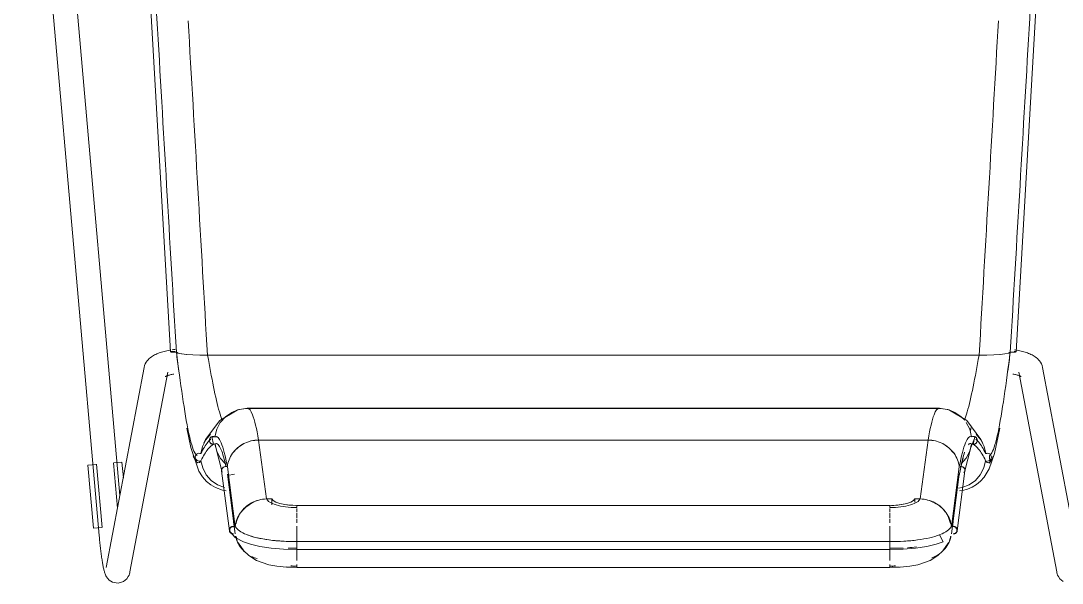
# Model space of a CAD drawing. Header units: millimetres. Extents: x 155927 to 317870, y -36033 to 97293.
# Drawn here: x 169463 to 169980, y 11464 to 11743 of the extents above; entities that cross this region are included whole.
import ezdxf

# ---------------------------------------------------------------- set-up
doc = ezdxf.new("R2010")
doc.units = ezdxf.units.MM
doc.header["$MEASUREMENT"] = 0
doc.layers.add('I-FURN', color=8, linetype='CONTINUOUS', lineweight=9)

msp = doc.modelspace()

# ---------------------------------------------------------------- linework, layer by layer
at = {"layer": 'I-FURN'}
for p, q in [((169462.81, 11930.71), (169501.76, 11487.39)), ((169512.06, 11507.26), (169474.76, 11931.76)), ((169517.96, 11910.59), (169537.24, 11578.68)), ((169976.76, 11910.59), (169957.48, 11578.68)), ((169532.16, 11578.32), (169532.76, 11578.51)), ((169532.76, 11578.51), (169533.38, 11578.69)), ((169533.38, 11578.69), (169534.01, 11578.87)), ((169534.01, 11578.87), (169534.65, 11579.03)), ((169534.65, 11579.03), (169535.31, 11579.18)), ((169535.31, 11579.18), (169535.97, 11579.32)), ((169535.97, 11579.32), (169536.65, 11579.46)), ((169536.65, 11579.46), (169537.35, 11579.58)), ((169537.24, 11578.68), (169537.3, 11578.73)), ((169537.31, 11578.62), (169537.24, 11578.68)), ((169537.31, 11578.73), (169537.25, 11578.68)), ((169537.25, 11578.68), (169537.32, 11578.62)), ((169537.3, 11578.73), (169537.49, 11578.78)), ((169537.49, 11578.78), (169537.31, 11578.73)), ((169537.51, 11578.57), (169537.31, 11578.62)), ((169537.32, 11578.62), (169537.51, 11578.57)), ((169537.78, 11578.82), (169537.49, 11578.78)), ((169537.49, 11578.78), (169537.78, 11578.82)), ((169537.51, 11578.57), (169537.81, 11578.53)), ((169537.81, 11578.53), (169537.51, 11578.57)), ((169538.16, 11578.86), (169537.78, 11578.82)), ((169537.78, 11578.82), (169538.16, 11578.86)), ((169537.81, 11578.53), (169538.19, 11578.5)), ((169538.19, 11578.5), (169537.81, 11578.53)), ((169538.05, 11579.7), (169538.77, 11579.81)), ((169538.61, 11578.88), (169538.16, 11578.86)), ((169538.16, 11578.86), (169538.61, 11578.88)), ((169538.19, 11578.5), (169538.65, 11578.47)), ((169538.65, 11578.47), (169538.19, 11578.5)), ((169539.1, 11578.89), (169538.61, 11578.88)), ((169538.61, 11578.88), (169539.1, 11578.89)), ((169538.65, 11578.47), (169539.14, 11578.47)), ((169539.14, 11578.47), (169538.65, 11578.47)), ((169538.77, 11579.81), (169539.49, 11579.91)), ((169539.6, 11578.89), (169539.1, 11578.89)), ((169539.1, 11578.89), (169539.6, 11578.89)), ((169539.14, 11578.47), (169539.64, 11578.47)), ((169539.64, 11578.47), (169539.14, 11578.47)), ((169539.64, 11578.47), (169540.11, 11578.49)), ((169540.11, 11578.49), (169539.64, 11578.47)), ((169541.01, 11578.09), (169540.11, 11578.49)), ((169540.11, 11578.49), (169541.01, 11578.09)), ((169954.61, 11578.49), (169953.71, 11578.09)), ((169953.71, 11578.09), (169954.61, 11578.49)), ((169954.61, 11578.49), (169955.08, 11578.47)), ((169955.08, 11578.47), (169954.61, 11578.49)), ((169955.08, 11578.47), (169955.58, 11578.47)), ((169955.58, 11578.47), (169955.08, 11578.47)), ((169955.58, 11578.47), (169956.07, 11578.47)), ((169956.07, 11578.47), (169955.58, 11578.47)), ((169956.07, 11578.47), (169956.52, 11578.5)), ((169956.53, 11578.5), (169956.07, 11578.47)), ((169956.52, 11578.5), (169956.91, 11578.53)), ((169956.91, 11578.53), (169956.53, 11578.5)), ((169956.94, 11578.82), (169956.56, 11578.86)), ((169956.56, 11578.86), (169956.94, 11578.82)), ((169957.37, 11579.58), (169956.67, 11579.7)), ((169956.91, 11578.53), (169957.21, 11578.57)), ((169957.21, 11578.57), (169956.91, 11578.53)), ((169957.23, 11578.78), (169956.94, 11578.82)), ((169956.94, 11578.82), (169957.23, 11578.78)), ((169958.06, 11579.46), (169957.37, 11579.58)), ((169957.47, 11578.68), (169957.41, 11578.73)), ((169957.42, 11578.73), (169957.48, 11578.68)), ((169958.75, 11579.32), (169958.06, 11579.46)), ((169959.41, 11579.18), (169958.75, 11579.32)), ((169960.07, 11579.03), (169959.41, 11579.18)), ((169960.71, 11578.87), (169960.07, 11579.03)), ((169961.34, 11578.69), (169960.71, 11578.87)), ((169961.96, 11578.51), (169961.34, 11578.69)), ((169962.56, 11578.32), (169961.96, 11578.51)), ((169524.67, 11572.71), (169525.11, 11573.5)), ((169525.11, 11573.5), (169525.59, 11574.19)), ((169525.59, 11574.19), (169526.1, 11574.79)), ((169526.1, 11574.79), (169526.63, 11575.31)), ((169526.63, 11575.31), (169527.16, 11575.76)), ((169527.16, 11575.76), (169527.69, 11576.16)), ((169527.69, 11576.16), (169528.22, 11576.52)), ((169528.22, 11576.52), (169528.76, 11576.84)), ((169528.76, 11576.84), (169529.3, 11577.13)), ((169529.3, 11577.13), (169529.85, 11577.4)), ((169529.85, 11577.4), (169530.41, 11577.66)), ((169530.41, 11577.66), (169530.98, 11577.89)), ((169530.98, 11577.89), (169531.56, 11578.11)), ((169531.56, 11578.11), (169532.16, 11578.32)), ((169542.75, 11577.72), (169541.01, 11578.09)), ((169541.01, 11578.09), (169542.76, 11577.72)), ((169545.22, 11577.41), (169542.76, 11577.72)), ((169542.76, 11577.72), (169545.25, 11577.41)), ((169548.31, 11577.17), (169545.25, 11577.41)), ((169545.25, 11577.41), (169548.36, 11577.17)), ((169551.83, 11577.02), (169548.35, 11577.17)), ((169548.36, 11577.17), (169551.89, 11577.02)), ((169555.58, 11576.96), (169551.89, 11577.02)), ((169551.89, 11577.02), (169555.66, 11576.96)), ((169939.06, 11576.96), (169555.58, 11576.96)), ((169555.95, 11576.96), (169939.06, 11576.96)), ((169939.06, 11576.96), (169942.83, 11577.02)), ((169942.83, 11577.02), (169939.14, 11576.96)), ((169942.83, 11577.02), (169946.36, 11577.17)), ((169946.37, 11577.17), (169942.89, 11577.02)), ((169946.36, 11577.17), (169949.47, 11577.41)), ((169949.47, 11577.41), (169946.41, 11577.17)), ((169949.47, 11577.41), (169951.96, 11577.72)), ((169951.96, 11577.72), (169949.5, 11577.41)), ((169951.96, 11577.72), (169953.71, 11578.09)), ((169953.71, 11578.09), (169951.97, 11577.72)), ((169963.16, 11578.11), (169962.56, 11578.32)), ((169963.74, 11577.89), (169963.16, 11578.11)), ((169964.31, 11577.66), (169963.74, 11577.89)), ((169964.87, 11577.4), (169964.31, 11577.66)), ((169965.42, 11577.13), (169964.87, 11577.4)), ((169965.95, 11576.84), (169965.42, 11577.13)), ((169966.5, 11576.52), (169965.95, 11576.84)), ((169967.03, 11576.16), (169966.5, 11576.52)), ((169967.56, 11575.76), (169967.03, 11576.16)), ((169968.09, 11575.31), (169967.56, 11575.76)), ((169968.62, 11574.79), (169968.09, 11575.31)), ((169969.13, 11574.19), (169968.62, 11574.79)), ((169969.61, 11573.5), (169969.13, 11574.19)), ((169970.05, 11572.71), (169969.61, 11573.5)), ((169524.05, 11570.83), (169505.24, 11471.54)), ((169517.03, 11469.3), (169535.84, 11568.6)), ((169524.05, 11570.83), (169524.31, 11571.82)), ((169524.31, 11571.82), (169524.67, 11572.71)), ((169958.88, 11568.6), (169977.69, 11469.3)), ((169970.41, 11571.82), (169970.05, 11572.71)), ((169970.67, 11570.83), (169970.41, 11571.82)), ((169989.48, 11471.54), (169970.67, 11570.83)), ((169534.62, 11566.37), (169534.65, 11566.38)), ((169534.65, 11566.38), (169534.72, 11566.42)), ((169534.72, 11566.42), (169534.81, 11566.47)), ((169534.81, 11566.47), (169534.96, 11566.55)), ((169534.96, 11566.55), (169535.15, 11566.63)), ((169535.15, 11566.63), (169535.39, 11566.73)), ((169535.39, 11566.73), (169535.65, 11566.83)), ((169535.65, 11566.83), (169535.96, 11566.94)), ((169535.96, 11566.94), (169536.29, 11567.04)), ((169536.29, 11567.04), (169536.66, 11567.15)), ((169536.66, 11567.15), (169537.05, 11567.26)), ((169537.05, 11567.26), (169537.47, 11567.37)), ((169537.47, 11567.37), (169537.92, 11567.47)), ((169537.92, 11567.47), (169538.39, 11567.57)), ((169538.39, 11567.57), (169538.88, 11567.67)), ((169956.33, 11567.57), (169955.84, 11567.67)), ((169956.8, 11567.47), (169956.33, 11567.57)), ((169957.24, 11567.37), (169956.8, 11567.47)), ((169957.67, 11567.26), (169957.24, 11567.37)), ((169958.06, 11567.15), (169957.67, 11567.26)), ((169958.43, 11567.04), (169958.06, 11567.15)), ((169958.76, 11566.94), (169958.43, 11567.04)), ((169959.07, 11566.83), (169958.76, 11566.94)), ((169959.33, 11566.73), (169959.07, 11566.83)), ((169959.57, 11566.63), (169959.33, 11566.73)), ((169959.76, 11566.55), (169959.57, 11566.63)), ((169959.91, 11566.47), (169959.76, 11566.55)), ((169960, 11566.42), (169959.91, 11566.47)), ((169960.07, 11566.38), (169960, 11566.42)), ((169960.1, 11566.37), (169960.07, 11566.38)), ((169570.32, 11549.74), (169561.66, 11544.63)), ((169567.61, 11548.62), (169564.47, 11546.45)), ((169564.47, 11546.44), (169567.61, 11548.61)), ((169570.47, 11549.81), (169567.29, 11548.44)), ((169567.61, 11548.61), (169571.18, 11549.98)), ((169571.18, 11549.98), (169567.61, 11548.62)), ((169575.51, 11550.61), (169570.47, 11549.81)), ((169574.97, 11550.46), (169571.18, 11549.98)), ((169571.18, 11549.98), (169574.97, 11550.45)), ((169574.97, 11550.46), (169919.75, 11550.46)), ((169919.75, 11550.46), (169574.97, 11550.46)), ((169614.41, 11550.61), (169575.5, 11550.61)), ((169919.21, 11550.61), (169614.41, 11550.61)), ((169919.21, 11550.61), (169924.25, 11549.81)), ((169923.54, 11549.98), (169919.75, 11550.46)), ((169919.75, 11550.45), (169923.54, 11549.98)), ((169923.54, 11549.98), (169927.11, 11548.61)), ((169927.11, 11548.62), (169923.54, 11549.98)), ((169924.25, 11549.81), (169927.43, 11548.44)), ((169924.4, 11549.74), (169933.05, 11544.63)), ((169930.25, 11546.45), (169927.11, 11548.62)), ((169927.11, 11548.61), (169930.25, 11546.44)), ((169561.66, 11544.63), (169554.68, 11535.09)), ((169561.96, 11543.58), (169560.21, 11540.18)), ((169560.21, 11540.18), (169561.97, 11543.57)), ((169564.47, 11546.45), (169561.96, 11543.58)), ((169561.97, 11543.57), (169564.47, 11546.44)), ((169931.94, 11544.68), (169930.25, 11546.45)), ((169930.25, 11546.44), (169931.94, 11544.67)), ((169932.75, 11543.57), (169934.5, 11540.18)), ((169934.51, 11540.18), (169932.76, 11543.58)), ((169933.05, 11544.63), (169940.04, 11535.09)), ((169545.35, 11540.76), (169547.25, 11531.1)), ((169554.74, 11535.01), (169557.13, 11537.85)), ((169557.13, 11537.85), (169555.93, 11536.6)), ((169560.21, 11540.18), (169559.32, 11536.47)), ((169935.4, 11536.47), (169934.51, 11540.18)), ((169937.58, 11537.85), (169939.98, 11535.01)), ((169939.99, 11535.01), (169937.59, 11537.85)), ((169948.63, 11536.7), (169949.37, 11540.76)), ((169554.73, 11535.01), (169553.09, 11531.69)), ((169553.1, 11531.69), (169554.74, 11535.01)), ((169554.68, 11535.09), (169553.79, 11533.34)), ((169555.56, 11536.15), (169554.73, 11535.01)), ((169556.54, 11535.2), (169556.47, 11534.71)), ((169556.47, 11534.71), (169556.54, 11534.22)), ((169556.48, 11534.71), (169556.54, 11535.2)), ((169556.54, 11534.22), (169556.48, 11534.71)), ((169556.54, 11535.2), (169556.73, 11535.66)), ((169556.73, 11535.66), (169556.54, 11535.2)), ((169556.73, 11533.76), (169556.54, 11534.22)), ((169556.54, 11534.22), (169556.73, 11533.76)), ((169556.73, 11535.66), (169557.03, 11536.07)), ((169557.02, 11536.07), (169556.73, 11535.66)), ((169557.03, 11533.36), (169556.73, 11533.76)), ((169556.73, 11533.76), (169557.02, 11533.36)), ((169557.41, 11536.38), (169557.02, 11536.07)), ((169557.02, 11533.36), (169557.41, 11533.04)), ((169557.03, 11536.07), (169557.41, 11536.38)), ((169557.41, 11533.05), (169557.03, 11533.36)), ((169557.41, 11536.38), (169557.86, 11536.58)), ((169557.86, 11536.58), (169557.41, 11536.38)), ((169557.86, 11532.84), (169557.41, 11533.05)), ((169557.41, 11533.04), (169557.86, 11532.84)), ((169560.38, 11536.48), (169557.5, 11536.43)), ((169557.8, 11536.57), (169558.64, 11532.68)), ((169558.35, 11536.67), (169557.86, 11536.58)), ((169557.86, 11536.58), (169558.35, 11536.66)), ((169558.35, 11532.76), (169557.86, 11532.84)), ((169557.86, 11532.84), (169558.35, 11532.76)), ((169558.85, 11536.63), (169558.35, 11536.67)), ((169558.35, 11536.66), (169558.85, 11536.63)), ((169558.85, 11532.8), (169558.35, 11532.76)), ((169558.35, 11532.76), (169558.85, 11532.8)), ((169558.85, 11536.63), (169559.32, 11536.46)), ((169559.32, 11536.47), (169558.85, 11536.63)), ((169559.32, 11532.96), (169558.85, 11532.8)), ((169558.85, 11532.8), (169559.32, 11532.96)), ((169559.32, 11532.96), (169560.21, 11529.25)), ((169559.67, 11531.11), (169559.35, 11532.98)), ((169573.69, 11533.06), (169570.57, 11530.99)), ((169577.23, 11534.38), (169573.69, 11533.06)), ((169581, 11534.86), (169577.23, 11534.38)), ((169584.86, 11505.58), (169581, 11534.86)), ((169581, 11534.86), (169913.72, 11534.86)), ((169913.72, 11534.86), (169581, 11534.86)), ((169913.72, 11534.86), (169909.86, 11505.58)), ((169917.49, 11534.38), (169913.72, 11534.86)), ((169921.03, 11533.06), (169917.49, 11534.38)), ((169924.14, 11530.99), (169921.03, 11533.06)), ((169934.51, 11529.25), (169935.4, 11532.96)), ((169935.05, 11531.11), (169937.22, 11536.43)), ((169935.4, 11536.46), (169935.87, 11536.63)), ((169935.87, 11536.63), (169935.4, 11536.47)), ((169935.87, 11532.8), (169935.4, 11532.96)), ((169935.4, 11532.96), (169935.87, 11532.8)), ((169936.37, 11536.67), (169935.87, 11536.63)), ((169935.87, 11536.63), (169936.37, 11536.66)), ((169936.37, 11532.76), (169935.87, 11532.8)), ((169935.87, 11532.8), (169936.37, 11532.76)), ((169936.08, 11532.68), (169936.92, 11536.57)), ((169936.86, 11536.58), (169936.37, 11536.67)), ((169936.37, 11536.66), (169936.86, 11536.58)), ((169936.86, 11532.84), (169936.37, 11532.76)), ((169936.37, 11532.76), (169936.86, 11532.84)), ((169936.86, 11536.58), (169937.31, 11536.38)), ((169937.31, 11536.38), (169936.86, 11536.58)), ((169937.31, 11533.05), (169936.86, 11532.84)), ((169936.86, 11532.84), (169937.31, 11533.04)), ((169937.31, 11536.38), (169937.69, 11536.07)), ((169937.7, 11536.07), (169937.31, 11536.38)), ((169937.69, 11533.36), (169937.31, 11533.05)), ((169937.31, 11533.04), (169937.7, 11533.36)), ((169937.69, 11536.07), (169937.99, 11535.66)), ((169937.99, 11533.76), (169937.69, 11533.36)), ((169937.99, 11535.66), (169937.7, 11536.07)), ((169937.7, 11533.36), (169937.99, 11533.76)), ((169937.99, 11535.66), (169938.17, 11535.2)), ((169938.18, 11535.2), (169937.99, 11535.66)), ((169938.17, 11534.22), (169937.99, 11533.76)), ((169937.99, 11533.76), (169938.18, 11534.22)), ((169938.17, 11535.2), (169938.24, 11534.71)), ((169938.24, 11534.71), (169938.17, 11534.22)), ((169938.25, 11534.71), (169938.18, 11535.2)), ((169938.18, 11534.22), (169938.25, 11534.71)), ((169939.98, 11535.01), (169941.62, 11531.69)), ((169941.63, 11531.69), (169939.99, 11535.01)), ((169940.04, 11535.09), (169940.93, 11533.34)), ((169946.74, 11528.18), (169948.63, 11536.7)), ((169547.25, 11531.1), (169551.24, 11519.38)), ((169549.48, 11526.29), (169549.54, 11526.78)), ((169549.54, 11526.78), (169549.48, 11526.29)), ((169549.54, 11526.78), (169549.73, 11527.24)), ((169549.72, 11527.24), (169549.54, 11526.78)), ((169550.01, 11527.64), (169549.72, 11527.24)), ((169549.73, 11527.24), (169550.01, 11527.64)), ((169550.01, 11527.64), (169550.39, 11527.96)), ((169550.39, 11527.96), (169550.01, 11527.64)), ((169550.39, 11527.96), (169550.84, 11528.17)), ((169550.84, 11528.17), (169550.39, 11527.96)), ((169550.84, 11528.17), (169551.33, 11528.26)), ((169551.33, 11528.26), (169550.84, 11528.17)), ((169551.33, 11528.26), (169551.83, 11528.23)), ((169551.83, 11528.23), (169551.33, 11528.26)), ((169551.83, 11528.23), (169552.31, 11528.08)), ((169552.31, 11528.08), (169551.83, 11528.23)), ((169552.31, 11528.08), (169553.1, 11531.69)), ((169553.09, 11531.69), (169552.31, 11528.08)), ((169562.64, 11519.5), (169559.67, 11531.11)), ((169560.21, 11529.25), (169561.96, 11525.85)), ((169570.57, 11530.99), (169568.09, 11528.25)), ((169926.63, 11528.25), (169924.14, 11530.99)), ((169932.08, 11519.5), (169935.05, 11531.11)), ((169932.76, 11525.85), (169934.51, 11529.25)), ((169941.62, 11531.69), (169942.41, 11528.08)), ((169942.41, 11528.08), (169941.63, 11531.69)), ((169942.41, 11528.08), (169942.89, 11528.23)), ((169942.89, 11528.23), (169942.41, 11528.08)), ((169942.89, 11528.23), (169943.39, 11528.26)), ((169943.39, 11528.26), (169942.89, 11528.23)), ((169943.39, 11528.26), (169943.88, 11528.17)), ((169943.88, 11528.17), (169943.39, 11528.26)), ((169943.88, 11528.17), (169944.33, 11527.96)), ((169944.33, 11527.96), (169943.88, 11528.17)), ((169944.07, 11520.55), (169946.74, 11528.18)), ((169944.44, 11523.35), (169944.24, 11527.19)), ((169944.33, 11527.96), (169944.7, 11527.64)), ((169944.71, 11527.64), (169944.33, 11527.96)), ((169944.7, 11527.64), (169944.99, 11527.24)), ((169945, 11527.24), (169944.71, 11527.64)), ((169944.99, 11527.24), (169945.18, 11526.78)), ((169945.18, 11526.78), (169945, 11527.24)), ((169945.18, 11526.78), (169945.23, 11526.29)), ((169945.24, 11526.29), (169945.18, 11526.78)), ((169496.18, 11522.41), (169498.23, 11522.59)), ((169498.94, 11491), (169496.18, 11522.41)), ((169498.23, 11522.59), (169500.29, 11522.77)), ((169503.18, 11491.37), (169500.42, 11522.78)), ((169508.86, 11523.52), (169510.85, 11500.92)), ((169508.99, 11523.53), (169511.05, 11523.71)), ((169511.05, 11523.71), (169513.09, 11523.89)), ((169513.79, 11516), (169513.09, 11523.89)), ((169549.56, 11525.81), (169549.48, 11526.29)), ((169549.48, 11526.29), (169549.55, 11525.81)), ((169549.55, 11525.81), (169549.75, 11525.35)), ((169549.75, 11525.36), (169549.56, 11525.81)), ((169550.05, 11524.96), (169549.75, 11525.36)), ((169549.75, 11525.35), (169550.05, 11524.96)), ((169550.44, 11524.65), (169550.05, 11524.96)), ((169550.05, 11524.96), (169550.44, 11524.65)), ((169550.9, 11524.46), (169550.44, 11524.65)), ((169550.44, 11524.65), (169550.89, 11524.46)), ((169550.89, 11524.46), (169551.39, 11524.38)), ((169551.39, 11524.38), (169550.9, 11524.46)), ((169551.89, 11524.43), (169551.39, 11524.38)), ((169551.39, 11524.38), (169551.89, 11524.42)), ((169552.36, 11524.59), (169551.89, 11524.43)), ((169551.89, 11524.42), (169552.36, 11524.59)), ((169552.36, 11524.59), (169553.26, 11520.96)), ((169561.96, 11525.85), (169564.47, 11522.98)), ((169564, 11521.6), (169563.55, 11521.4)), ((169564.49, 11521.67), (169564, 11521.6)), ((169564.99, 11521.64), (169564.49, 11521.67)), ((169930.49, 11523.44), (169929.12, 11517.15)), ((169930.23, 11521.67), (169929.73, 11521.64)), ((169930.72, 11521.6), (169930.23, 11521.67)), ((169930.25, 11522.98), (169932.76, 11525.85)), ((169931.25, 11525.88), (169930.49, 11523.44)), ((169931.17, 11521.4), (169930.72, 11521.6)), ((169941.46, 11520.96), (169942.36, 11524.59)), ((169942.83, 11524.43), (169942.36, 11524.59)), ((169942.36, 11524.59), (169942.83, 11524.42)), ((169943.27, 11523.67), (169944.44, 11523.35)), ((169943.82, 11524.46), (169943.33, 11524.38)), ((169943.33, 11524.38), (169943.83, 11524.46)), ((169944.28, 11524.65), (169943.82, 11524.46)), ((169943.83, 11524.46), (169944.28, 11524.65)), ((169944.67, 11524.96), (169944.28, 11524.65)), ((169944.28, 11524.65), (169944.67, 11524.96)), ((169944.97, 11525.36), (169944.67, 11524.96)), ((169944.67, 11524.96), (169944.97, 11525.35)), ((169945.16, 11525.81), (169944.97, 11525.36)), ((169944.97, 11525.35), (169945.17, 11525.81)), ((169945.23, 11526.29), (169945.16, 11525.81)), ((169945.17, 11525.81), (169945.24, 11526.29)), ((169551.24, 11519.38), (169553.06, 11516.56)), ((169553.06, 11516.56), (169555.05, 11514.32)), ((169553.26, 11520.96), (169555, 11517.64)), ((169555, 11517.64), (169557.48, 11514.81)), ((169557.48, 11514.81), (169555.01, 11517.64)), ((169562.68, 11520.28), (169562.61, 11519.81)), ((169562.61, 11519.81), (169562.68, 11519.34)), ((169562.63, 11519.58), (169566.48, 11489.8)), ((169562.87, 11520.72), (169562.68, 11520.28)), ((169562.68, 11519.34), (169562.87, 11518.9)), ((169563.16, 11521.1), (169562.87, 11520.72)), ((169563.55, 11521.4), (169563.16, 11521.1)), ((169569.3, 11491.78), (169565.46, 11521.48)), ((169565.48, 11517.93), (169569.32, 11488.24)), ((169565.6, 11517.15), (169569.09, 11517.84)), ((169925.4, 11488.24), (169929.24, 11517.93)), ((169925.42, 11491.78), (169929.26, 11521.48)), ((169928.24, 11489.8), (169932.09, 11519.58)), ((169931.56, 11521.1), (169931.17, 11521.4)), ((169931.85, 11520.72), (169931.56, 11521.1)), ((169931.56, 11518.51), (169931.85, 11518.9)), ((169932.04, 11520.28), (169931.85, 11520.72)), ((169931.85, 11518.9), (169932.04, 11519.34)), ((169932.11, 11519.81), (169932.04, 11520.28)), ((169932.04, 11519.34), (169932.11, 11519.81)), ((169937.24, 11514.81), (169939.72, 11517.64)), ((169939.72, 11517.64), (169941.46, 11520.96)), ((169939.83, 11514.47), (169941.57, 11516.43)), ((169941.57, 11516.43), (169944.07, 11520.55)), ((169555.05, 11514.32), (169557.22, 11512.54)), ((169557.22, 11512.54), (169559.49, 11511.2)), ((169557.48, 11514.81), (169560.57, 11512.64)), ((169559.49, 11511.2), (169563.09, 11509.9)), ((169560.57, 11512.64), (169564.08, 11511.24)), ((169930.63, 11511.25), (169928.89, 11510.87)), ((169928.9, 11510.87), (169930.64, 11511.24)), ((169930.64, 11511.24), (169934.15, 11512.64)), ((169933.29, 11510.38), (169935.65, 11511.41)), ((169934.15, 11512.64), (169937.24, 11514.81)), ((169935.65, 11511.41), (169937.85, 11512.79)), ((169937.85, 11512.79), (169939.83, 11514.47)), ((169563.09, 11509.9), (169564.86, 11509.67)), ((169929.36, 11509.58), (169930.78, 11509.73)), ((169930.78, 11509.73), (169933.29, 11510.38)), ((169587.58, 11505.65), (169584.86, 11505.58)), ((169587.58, 11505.65), (169587.58, 11502.64)), ((169588.22, 11504.79), (169587.58, 11505.65)), ((169587.58, 11505.63), (169587.58, 11502.64)), ((169589.57, 11504), (169588.22, 11504.79)), ((169591.55, 11503.33), (169589.57, 11504)), ((169594.05, 11502.82), (169591.55, 11503.33)), ((169596.9, 11502.5), (169594.05, 11502.82)), ((169599.93, 11502.39), (169596.9, 11502.5)), ((169894.79, 11502.39), (169599.93, 11502.39)), ((169599.93, 11502.33), (169894.79, 11502.33)), ((169897.82, 11502.5), (169894.79, 11502.39)), ((169900.67, 11502.82), (169897.82, 11502.5)), ((169903.17, 11503.33), (169900.67, 11502.82)), ((169905.15, 11504), (169903.17, 11503.33)), ((169906.5, 11504.79), (169905.15, 11504)), ((169907.14, 11505.65), (169906.5, 11504.79)), ((169907.14, 11503.98), (169907.14, 11505.65)), ((169909.86, 11505.58), (169907.14, 11505.65)), ((169907.14, 11503.98), (169907.14, 11505.63)), ((169599.93, 11499.2), (169599.93, 11500.8)), ((169599.93, 11499.15), (169599.93, 11499)), ((169599.93, 11496.02), (169599.93, 11498.48)), ((169894.79, 11500.8), (169894.79, 11499.2)), ((169894.79, 11499), (169894.79, 11499.15)), ((169894.79, 11498.48), (169894.79, 11496.02)), ((169500.99, 11491.17), (169498.94, 11491)), ((169503.05, 11491.36), (169500.99, 11491.17)), ((169569.17, 11489.43), (169568.55, 11494.21)), ((169599.93, 11493.65), (169599.93, 11495.49)), ((169599.93, 11488.47), (169599.93, 11492.03)), ((169894.79, 11495.49), (169894.79, 11493.65)), ((169894.79, 11492.03), (169894.79, 11488.47)), ((169925.85, 11491.77), (169926.17, 11494.21)), ((169501.77, 11487.23), (169501.76, 11487.39)), ((169501.84, 11486.48), (169501.77, 11487.23)), ((169501.91, 11485.73), (169501.84, 11486.48)), ((169501.98, 11484.98), (169501.91, 11485.73)), ((169569.39, 11486.4), (169566.84, 11489.3)), ((169573.5, 11484.22), (169569.39, 11486.4)), ((169575.26, 11487.76), (169578.7, 11486.66)), ((169578.7, 11486.66), (169583.13, 11485.69)), ((169583.13, 11485.69), (169587.15, 11485.1)), ((169599.93, 11488.27), (169599.93, 11484.46)), ((169599.93, 11484.46), (169599.93, 11488.27)), ((169894.79, 11484.46), (169894.79, 11488.27)), ((169894.79, 11488.27), (169894.79, 11484.46)), ((169921.21, 11484.22), (169919.46, 11487.76)), ((169502.06, 11484.24), (169501.98, 11484.98)), ((169502.13, 11483.5), (169502.06, 11484.24)), ((169502.21, 11482.76), (169502.13, 11483.5)), ((169502.29, 11482.04), (169502.21, 11482.76)), ((169502.37, 11481.32), (169502.29, 11482.04)), ((169502.45, 11480.61), (169502.37, 11481.32)), ((169502.54, 11479.91), (169502.45, 11480.61)), ((169570.96, 11483.61), (169570.86, 11483.81)), ((169573.64, 11479.71), (169570.96, 11483.61)), ((169576.96, 11483.05), (169573.5, 11484.22)), ((169581.65, 11481.95), (169576.96, 11483.05)), ((169587.27, 11481.11), (169581.65, 11481.95)), ((169587.15, 11485.1), (169593.71, 11484.57)), ((169593.39, 11480.62), (169587.27, 11481.11)), ((169599.93, 11480.53), (169593.39, 11480.62)), ((169593.71, 11484.57), (169599.93, 11484.49)), ((169894.79, 11484.49), (169599.93, 11484.49)), ((169599.93, 11480.53), (169599.93, 11484.48)), ((169599.93, 11484.48), (169599.93, 11484.38)), ((169599.93, 11484.38), (169599.93, 11484.16)), ((169599.93, 11484.16), (169599.93, 11483.82)), ((169599.93, 11483.82), (169599.93, 11483.41)), ((169599.93, 11483.41), (169599.93, 11482.93)), ((169599.93, 11482.93), (169599.93, 11482.43)), ((169599.93, 11482.43), (169599.93, 11481.94)), ((169599.93, 11481.94), (169599.93, 11481.49)), ((169599.93, 11481.49), (169599.93, 11481.1)), ((169599.93, 11481.1), (169599.93, 11480.79)), ((169599.93, 11480.79), (169599.93, 11480.6)), ((169599.93, 11480.77), (169599.93, 11477.75)), ((169599.93, 11477.76), (169599.93, 11480.77)), ((169599.93, 11480.6), (169599.93, 11480.53)), ((169599.93, 11480.53), (169894.79, 11480.53)), ((169894.79, 11484.38), (169894.79, 11480.53)), ((169894.79, 11484.16), (169894.79, 11484.38)), ((169894.79, 11483.82), (169894.79, 11484.16)), ((169894.79, 11483.41), (169894.79, 11483.82)), ((169894.79, 11482.93), (169894.79, 11483.41)), ((169894.79, 11482.43), (169894.79, 11482.93)), ((169894.79, 11481.94), (169894.79, 11482.43)), ((169894.79, 11481.49), (169894.79, 11481.94)), ((169894.79, 11481.1), (169894.79, 11481.49)), ((169894.79, 11480.79), (169894.79, 11481.1)), ((169894.79, 11480.6), (169894.79, 11480.79)), ((169894.79, 11477.75), (169894.79, 11480.77)), ((169894.79, 11480.77), (169894.79, 11477.76)), ((169894.79, 11480.53), (169901.33, 11480.62)), ((169894.79, 11480.53), (169894.79, 11480.6)), ((169901.33, 11480.62), (169907.45, 11481.11)), ((169907.45, 11481.11), (169913.07, 11481.95)), ((169913.07, 11481.95), (169917.76, 11483.05)), ((169917.76, 11483.05), (169921.21, 11484.22)), ((169921.08, 11479.71), (169923.76, 11483.61)), ((169923.76, 11483.61), (169923.86, 11483.81)), ((169502.62, 11479.22), (169502.54, 11479.91)), ((169502.71, 11478.55), (169502.62, 11479.22)), ((169502.8, 11477.88), (169502.71, 11478.55)), ((169502.89, 11477.24), (169502.8, 11477.88)), ((169502.98, 11476.6), (169502.89, 11477.24)), ((169503.07, 11475.98), (169502.98, 11476.6)), ((169503.16, 11475.38), (169503.07, 11475.98)), ((169503.25, 11474.79), (169503.16, 11475.38)), ((169576.12, 11477.42), (169573.64, 11479.71)), ((169580, 11475.03), (169576.12, 11477.42)), ((169586.05, 11472.9), (169580, 11475.03)), ((169599.93, 11475.01), (169599.93, 11477.59)), ((169894.79, 11477.59), (169894.79, 11475.01)), ((169908.67, 11472.9), (169914.72, 11475.03)), ((169914.72, 11475.03), (169918.6, 11477.42)), ((169918.6, 11477.42), (169921.08, 11479.71)), ((169503.34, 11474.22), (169503.25, 11474.79)), ((169503.44, 11473.67), (169503.34, 11474.22)), ((169503.53, 11473.14), (169503.44, 11473.67)), ((169503.62, 11472.63), (169503.53, 11473.14)), ((169503.72, 11472.13), (169503.62, 11472.63)), ((169503.81, 11471.65), (169503.72, 11472.13)), ((169503.91, 11471.19), (169503.81, 11471.65)), ((169504.01, 11470.75), (169503.91, 11471.19)), ((169504.11, 11470.32), (169504.01, 11470.75)), ((169504.21, 11469.91), (169504.11, 11470.32)), ((169504.32, 11469.51), (169504.21, 11469.91)), ((169590.08, 11472.11), (169586.05, 11472.9)), ((169594.9, 11471.6), (169590.08, 11472.11)), ((169599.93, 11471.49), (169594.9, 11471.6)), ((169599.93, 11471.51), (169599.93, 11472.98)), ((169599.93, 11471.66), (169599.93, 11471.49)), ((169599.93, 11471.49), (169894.79, 11471.49)), ((169894.79, 11472.98), (169894.79, 11471.51)), ((169894.79, 11471.49), (169894.79, 11471.66)), ((169894.79, 11471.49), (169899.82, 11471.6)), ((169899.82, 11471.6), (169904.64, 11472.11)), ((169904.64, 11472.11), (169908.67, 11472.9)), ((169504.44, 11469.11), (169504.32, 11469.51)), ((169504.56, 11468.72), (169504.44, 11469.11)), ((169504.7, 11468.31), (169504.56, 11468.72)), ((169504.87, 11467.88), (169504.7, 11468.31)), ((169505.09, 11467.41), (169504.87, 11467.88)), ((169505.39, 11466.85), (169505.09, 11467.41)), ((169505.87, 11466.15), (169505.39, 11466.85)), ((169506.73, 11465.24), (169505.87, 11466.15)), ((169508.38, 11464.2), (169506.73, 11465.24)), ((169513.89, 11464.55), (169515.47, 11465.87)), ((169515.47, 11465.87), (169516.21, 11466.95)), ((169516.21, 11466.95), (169516.59, 11467.75)), ((169516.59, 11467.75), (169516.8, 11468.37)), ((169516.8, 11468.37), (169516.94, 11468.89)), ((169516.94, 11468.89), (169517.03, 11469.3)), ((169977.78, 11468.89), (169977.69, 11469.3)), ((169977.92, 11468.37), (169977.78, 11468.89)), ((169978.13, 11467.75), (169977.92, 11468.37)), ((169978.5, 11466.95), (169978.13, 11467.75)), ((169979.25, 11465.87), (169978.5, 11466.95)), ((169980.83, 11464.55), (169979.25, 11465.87)), ((169511.14, 11463.71), (169508.38, 11464.2)), ((169513.89, 11464.55), (169511.14, 11463.71))]:
    msp.add_line(p, q, dxfattribs=at)
for centre, major_axis, ratio, start_param, end_param in [((169581.13, 11519.79), (-15.78, 0), 0.955139, 4.720632, 5.68731), ((169913.59, 11519.79), (-15.78, 0), 0.955139, 3.737469, 4.704147), ((169581.13, 11519.79), (-15.78, 0), 0.955139, 5.687432, 5.928979), ((169913.59, 11519.79), (-15.78, 0), 0.955139, 3.495799, 3.737346), ((169564.58, 11519.81), (-1.96, 0), 0.955139, 4.501447, 6.790779), ((169581.13, 11519.79), (-15.78, 0), 0.955139, 5.929149, 6.170649), ((169913.59, 11519.79), (-15.78, 0), 0.955139, 3.254129, 3.495629), ((169930.14, 11519.81), (-1.96, 0), 0.955139, 2.379629, 4.923331), ((169599.93, 11487.24), (0, -15.75), 0.000004, 3.431839, 3.614078), ((169894.79, 11487.24), (0, -15.75), 0.000004, 2.669107, 2.851347), ((169599.93, 11475.77), (-12.4, 0), 0.287441, 1.332781, 1.570796), ((169894.79, 11475.77), (12.4, 0), 0.287441, 4.712389, 4.932602)]:
    msp.add_ellipse(centre, major_axis=major_axis, ratio=ratio, start_param=start_param, end_param=end_param, dxfattribs=at)
for points in [[(169540.11, 11578.49), (169536.89, 11633.72), (169530.45, 11744.32), (169524.01, 11855.08), (169520.79, 11910.49)], [(169954.61, 11578.49), (169957.83, 11633.72), (169964.27, 11744.32), (169970.71, 11855.08), (169973.93, 11910.49)], [(169555.58, 11576.96), (169552.39, 11632.32), (169549.19, 11687.74), (169545.99, 11743.2)], [(169948.72, 11743.2), (169945.53, 11687.74), (169942.33, 11632.32), (169939.14, 11576.96)], [(169540.13, 11578.48), (169540.51, 11575.42), (169540.9, 11572.32), (169541.29, 11569.27)], [(169954.59, 11578.48), (169954.2, 11575.35), (169953.8, 11572.19), (169953.41, 11569.08)], [(169575.5, 11550.61), (169575.33, 11550.61), (169575.15, 11550.56), (169574.97, 11550.45)], [(169919.75, 11550.45), (169919.57, 11550.56), (169919.39, 11550.61), (169919.21, 11550.61)], [(169935.01, 11540.93), (169934.96, 11540.46), (169934.9, 11539.99), (169934.84, 11539.53)], [(169559.32, 11536.46), (169560.34, 11537.01), (169562.39, 11535.05), (169564.43, 11526.98), (169565.46, 11521.48)], [(169935.4, 11536.46), (169934.38, 11537.01), (169932.33, 11535.05), (169930.29, 11526.98), (169929.26, 11521.48)], [(169935.4, 11532.96), (169934.86, 11533.25), (169934.31, 11533.11), (169933.77, 11532.54)], [(169931.85, 11528.77), (169931.2, 11526.88), (169930.55, 11524.09), (169929.89, 11521.06)], [(169584.86, 11505.58), (169583.57, 11505.54), (169581.07, 11505.18), (169577.47, 11503.77), (169574.32, 11501.58), (169571.79, 11498.74), (169570.03, 11495.4), (169569.45, 11493.02), (169569.3, 11491.78)], [(169599.93, 11501.27), (169596.15, 11501.32), (169588.75, 11502.29), (169585.37, 11504.46), (169585.11, 11505.57)], [(169591.56, 11503.28), (169593.6, 11502.73), (169596.32, 11502.45), (169599.1, 11502.36)], [(169909.61, 11505.57), (169909.48, 11505.01), (169908.54, 11503.91), (169905.21, 11502.52), (169900.42, 11501.56), (169896.68, 11501.29), (169894.79, 11501.27)], [(169895.62, 11502.34), (169898.4, 11502.4), (169900.95, 11502.76), (169903.16, 11503.28)], [(169925.42, 11491.78), (169925.27, 11493.02), (169924.69, 11495.4), (169922.93, 11498.74), (169920.4, 11501.58), (169917.25, 11503.77), (169913.65, 11505.18), (169911.15, 11505.54), (169909.86, 11505.58)], [(169569.76, 11493.3), (169570.07, 11494.68), (169570.58, 11496.05), (169571.27, 11497.31)], [(169923.44, 11497.29), (169924.13, 11496.03), (169924.54, 11494.67), (169924.87, 11493.29)], [(169568.54, 11491.96), (169568.71, 11491.97), (169568.88, 11491.97), (169569.03, 11491.94)], [(169599.93, 11484.46), (169597.59, 11484.42), (169592.94, 11484.49), (169586.08, 11485.12), (169579.94, 11486.23), (169574.87, 11487.76), (169571.17, 11489.66), (169569.86, 11491.06), (169569.5, 11491.79)], [(169925.22, 11491.79), (169924.86, 11491.06), (169923.55, 11489.66), (169921.09, 11488.39), (169919.63, 11487.82)], [(169570.39, 11484.9), (169570.14, 11485.53), (169569.98, 11486.18), (169569.84, 11486.84)], [(169924.95, 11486.91), (169924.79, 11486.22), (169924.59, 11485.55), (169924.34, 11484.89)], [(169599.93, 11481.06), (169598.5, 11481.04), (169597.08, 11481.04), (169595.67, 11481.08)], [(169901.39, 11481.17), (169899.2, 11481.06), (169897, 11481.02), (169894.79, 11481.06)], [(169907.94, 11481.74), (169906.53, 11481.56), (169905.08, 11481.39), (169903.6, 11481.28)], [(169577.55, 11476.97), (169578.44, 11476.54), (169579.36, 11476.14), (169580.32, 11475.9)], [(169599.93, 11471.58), (169598.22, 11471.58), (169596.55, 11471.65), (169594.96, 11471.8)], [(169899.39, 11471.77), (169897.92, 11471.64), (169896.36, 11471.58), (169894.79, 11471.58)]]:
    msp.add_open_spline(points, degree=3, dxfattribs=at)
for points, knots in [([(169540.11, 11578.49), (169541.13, 11570.94), (169543.16, 11555.72), (169546.21, 11537.29), (169548.65, 11528.99), (169550.07, 11527.39), (169550.48, 11527.19)], [0, 0, 0, 0, 0.25, 0.5, 0.75, 0.8499412, 0.8499412, 0.8499412, 0.8499412]), ([(169954.61, 11578.49), (169953.59, 11570.94), (169951.56, 11555.72), (169948.51, 11537.29), (169946.07, 11528.99), (169944.65, 11527.39), (169944.24, 11527.19)], [0, 0, 0, 0, 0.25, 0.5, 0.75, 0.8499411, 0.8499411, 0.8499411, 0.8499411]), ([(169562.96, 11544.69), (169562.47, 11545.83), (169561.01, 11550.08), (169558.58, 11560.79), (169556.63, 11571.57), (169555.66, 11576.96)], [0.375, 0.375, 0.375, 0.375, 0.5, 0.75, 1, 1, 1, 1]), ([(169939.06, 11576.96), (169938.09, 11571.57), (169936.14, 11560.79), (169933.74, 11550.21), (169932.31, 11546.02), (169931.85, 11544.91)], [0, 0, 0, 0, 0.25, 0.5, 0.6169966, 0.6169966, 0.6169966, 0.6169966]), ([(169581, 11534.86), (169580, 11540.59), (169578.17, 11548.23), (169576.33, 11550.61), (169575.51, 11550.61)], [0, 0, 0, 0, 0.5, 0.9107154, 0.9107154, 0.9107154, 0.9107154]), ([(169919.21, 11550.61), (169918.39, 11550.61), (169916.55, 11548.23), (169914.72, 11540.59), (169913.72, 11534.86)], [0.0892847, 0.0892847, 0.0892847, 0.0892847, 0.5, 1, 1, 1, 1]), ([(169552.31, 11528.08), (169553.48, 11530.48), (169555.1, 11533.14), (169556.73, 11534.81), (169557.19, 11535.21)], [0, 0, 0, 0, 0.5, 0.696307, 0.696307, 0.696307, 0.696307]), ([(169552.36, 11524.59), (169553.52, 11526.99), (169555.61, 11530.42), (169557.7, 11532.21), (169558.64, 11532.68)], [0, 0, 0, 0, 0.5, 0.9025379, 0.9025379, 0.9025379, 0.9025379]), ([(169559.32, 11532.96), (169560.34, 11533.51), (169562.16, 11531.77), (169563.97, 11525.29), (169564.76, 11521.57)], [0, 0, 0, 0, 0.5, 0.8877852, 0.8877852, 0.8877852, 0.8877852]), ([(169942.36, 11524.59), (169941.2, 11526.99), (169939.11, 11530.42), (169937.02, 11532.21), (169936.08, 11532.68)], [0, 0, 0, 0, 0.5, 0.9025383, 0.9025383, 0.9025383, 0.9025383]), ([(169942.41, 11528.08), (169941.24, 11530.48), (169939.62, 11533.14), (169937.99, 11534.81), (169937.53, 11535.21)], [0, 0, 0, 0, 0.5, 0.6963068, 0.6963068, 0.6963068, 0.6963068]), ([(169548.51, 11527.01), (169548.77, 11526.29), (169550.05, 11523.27), (169551.33, 11523.03), (169552.36, 11524.59)], [0.6866019, 0.6866019, 0.6866019, 0.6866019, 0.75, 1, 1, 1, 1]), ([(169946.13, 11526.8), (169945.9, 11526.17), (169944.64, 11523.26), (169943.39, 11523.03), (169942.36, 11524.59)], [0.6929173, 0.6929173, 0.6929173, 0.6929173, 0.75, 1, 1, 1, 1]), ([(169572.5, 11499.16), (169573.89, 11501), (169576.71, 11503.31), (169580.09, 11504.79), (169581.33, 11505.03)], [-0.6390766, -0.6390766, -0.6390766, -0.6390766, -0.3333333, -0.1666667, -0.1666667, -0.1666667, -0.1666667]), ([(169913.39, 11505.03), (169914.62, 11504.7), (169917.94, 11503.35), (169921.1, 11501.09), (169922.29, 11499.19)], [-0.8333333, -0.8333333, -0.8333333, -0.8333333, -0.6666667, -0.3609234, -0.3609234, -0.3609234, -0.3609234]), ([(169569.3, 11491.78), (169569.16, 11491.84), (169568.95, 11491.91), (169568.66, 11491.95), (169568.38, 11491.97), (169568.08, 11491.93), (169567.79, 11491.85), (169567.52, 11491.74), (169567.21, 11491.54), (169566.89, 11491.23), (169566.65, 11490.86), (169566.52, 11490.51), (169566.47, 11490.19), (169566.47, 11489.92), (169566.5, 11489.66), (169566.57, 11489.41), (169566.69, 11489.16), (169566.88, 11488.86), (169567.2, 11488.55), (169567.6, 11488.34), (169567.95, 11488.24), (169568.21, 11488.2), (169568.37, 11488.2), (169568.45, 11488.2)], [0, 0, 0, 0, 0.0555556, 0.0833333, 0.1111111, 0.1666667, 0.1944444, 0.2222222, 0.2777778, 0.3333333, 0.3888889, 0.4444444, 0.4791667, 0.5138889, 0.5486111, 0.5833333, 0.6180556, 0.6527778, 0.7222222, 0.7916667, 0.8263889, 0.8611111, 0.8888889, 0.8888889, 0.8888889, 0.8888889]), ([(169568.54, 11488.21), (169568.37, 11488.22), (169568.08, 11488.26), (169567.7, 11488.4), (169567.29, 11488.66), (169566.83, 11489.18), (169566.58, 11490.04), (169566.81, 11490.83), (169567.2, 11491.36), (169567.59, 11491.68), (169567.89, 11491.82), (169568.05, 11491.87)], [-0.875, -0.875, -0.875, -0.875, -0.8125, -0.765625, -0.71875, -0.625, -0.5, -0.375, -0.3125, -0.25, -0.1875, -0.1875, -0.1875, -0.1875]), ([(169926.67, 11491.87), (169926.79, 11491.83), (169927.02, 11491.73), (169927.43, 11491.46), (169927.89, 11490.91), (169928.14, 11490.04), (169927.91, 11489.26), (169927.52, 11488.75), (169927.13, 11488.45), (169926.68, 11488.26), (169926.35, 11488.22), (169926.18, 11488.21)], [-0.8125, -0.8125, -0.8125, -0.8125, -0.765625, -0.71875, -0.625, -0.5, -0.375, -0.3125, -0.25, -0.1875, -0.125, -0.125, -0.125, -0.125]), ([(169926.27, 11488.2), (169926.42, 11488.19), (169926.64, 11488.21), (169926.93, 11488.28), (169927.2, 11488.38), (169927.51, 11488.56), (169927.83, 11488.85), (169928.07, 11489.21), (169928.2, 11489.56), (169928.25, 11489.87), (169928.25, 11490.14), (169928.22, 11490.4), (169928.15, 11490.66), (169928.03, 11490.91), (169927.84, 11491.22), (169927.52, 11491.54), (169927.12, 11491.78), (169926.77, 11491.9), (169926.51, 11491.94), (169926.34, 11491.96), (169926.27, 11491.97)], [0.1111111, 0.1111111, 0.1111111, 0.1111111, 0.1666667, 0.1944444, 0.2222222, 0.2777778, 0.3333333, 0.3888889, 0.4444444, 0.4791667, 0.5138889, 0.5486111, 0.5833333, 0.6180556, 0.6527778, 0.7222222, 0.7916667, 0.8263889, 0.8611111, 0.8888889, 0.8888889, 0.8888889, 0.8888889]), ([(169569.51, 11487.12), (169569.67, 11486.36), (169570.24, 11484.45), (169571.8, 11481.59), (169573.8, 11479.41), (169575.19, 11478.4), (169575.59, 11478.13)], [0.0592823, 0.0592823, 0.0592823, 0.0592823, 0.1666667, 0.3333333, 0.5, 0.565028, 0.565028, 0.565028, 0.565028]), ([(169919.46, 11487.76), (169918.03, 11487.21), (169914.7, 11486.22), (169908.64, 11485.12), (169901.78, 11484.49), (169897.13, 11484.42), (169894.79, 11484.46)], [0.3397465, 0.3397465, 0.3397465, 0.3397465, 0.5, 0.6666667, 0.8333333, 0.9999948, 0.9999948, 0.9999948, 0.9999948]), ([(169920.29, 11478.98), (169921.24, 11479.77), (169922.91, 11481.59), (169924.51, 11484.41), (169924.97, 11486.32), (169925.13, 11487.06)], [0.5, 0.5, 0.5, 0.5, 0.6666667, 0.8333333, 0.9365189, 0.9365189, 0.9365189, 0.9365189]), ([(169915.65, 11476.33), (169916.17, 11476.52), (169917.52, 11477.09), (169918.77, 11477.83), (169919.5, 11478.36)], [0.260519, 0.260519, 0.260519, 0.260519, 0.3333333, 0.4544474, 0.4544474, 0.4544474, 0.4544474])]:
    msp.add_open_spline(points, degree=3, knots=knots, dxfattribs=at)

doc.saveas('drawing.dxf')
